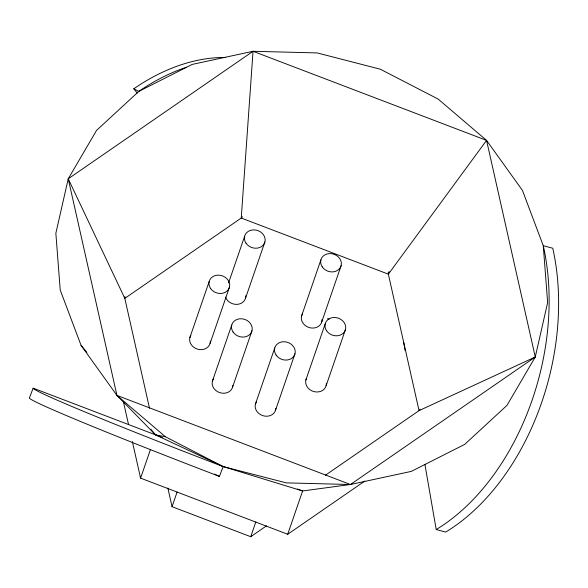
<?xml version="1.0" encoding="UTF-8"?>
<svg xmlns="http://www.w3.org/2000/svg" width="588" height="588" viewBox="0 0 588 588"><rect width="100%" height="100%" fill="white"/><g stroke="black" fill="none" stroke-linecap="round" stroke-linejoin="round"><path stroke-width="0.88" d="M124.943 296.543L124.818 298.373L149.521 408.256M223.175 466.585L286.29 482.873L350.455 484.512L535.271 356.989L486.563 140.378L253.046 51.288L68.237 178.803L55.853 233.267L60.233 290.082L81.07 345.391L116.946 395.415L165.412 436.752L223.175 466.585L219.427 476.412A209.732 5.535 20.9 0 1 29.4 397.988L33.148 388.154A209.732 5.535 20.9 0 0 223.175 466.585L302.614 490.965L350.455 484.512L411.306 471.385L464.696 444.396L506.974 405.382L535.271 356.989L547.649 302.533L543.275 245.71L522.438 190.402L486.563 140.378L438.097 99.041L380.333 69.215L317.219 52.927L253.046 51.288L241.249 218.038L124.818 298.373L68.237 178.803L96.535 130.418L138.812 91.397A209.732 145.875 -62.9 0 1 186.602 67.238M325.296 475.317L419.046 410.63L388.359 274.162L389.109 271.524M364.825 481.058L287.708 534.271L140.591 478.14L150.432 449.563M189.865 337.615L209.203 281.439M228.592 282.85L244.659 236.185M210.107 343.355L229.445 287.187M212.393 381.215L231.738 325.046M266.489 525.841L250.738 536.712L172.049 506.694L177.128 491.95M245.556 298.101L264.901 241.925M232.635 386.963L251.98 330.787M255.383 404.206L274.728 348.037M301.556 316.05L320.894 259.874M275.625 409.946L294.97 353.778M321.79 321.79L341.136 265.622M250.738 536.712L255.809 521.968M305.885 379.951L325.23 323.782M326.127 385.699L345.465 329.523M287.708 534.271L302.614 490.965L297.484 489.01M242.499 216.693L241.249 218.038L388.359 274.162L486.563 140.378M420.155 409.167L419.046 410.63L535.271 356.989M253.046 51.288L192.195 64.408L138.812 91.397L133.763 88.81A209.732 145.875 -62.9 0 1 225.527 57.455M165.412 436.752L155.504 434.841L116.946 395.415L68.237 178.803M327.472 318.711L329.192 319.166M436.222 529.545L445.697 532.067A209.732 139.775 -75.1 0 0 552.757 248.232L543.275 245.71A209.732 139.775 -75.1 0 1 436.222 529.545L424.911 464.446M116.946 395.415L350.455 484.512M33.148 388.154L162.347 437.45M222.345 466.196L155.504 434.841L150.815 429.203M214.473 474.09L219.427 476.412M81.07 345.391L86.928 352.433M133.763 88.81L137.217 93.08M167.845 488.003L172.049 506.694M123.348 401.435L128.559 424.624M132.366 441.573L140.591 478.14M403.706 342.4L405.117 350.536M388.293 272.332L388.359 274.162M322.04 319.438A10.525 8.996 19 0 1 309.391 327.626A10.525 8.996 19 0 1 302.489 313.896M326.369 383.347A10.525 8.996 19 0 1 314.168 391.652A10.525 8.996 19 0 1 306.436 378.481M275.868 408.388A10.525 8.996 19 0 1 262.792 415.65A10.525 8.996 19 0 1 256.324 402.052M245.806 295.749A10.525 8.996 19 0 1 237.207 304.371A10.525 8.996 19 0 1 225.535 297.094M210.35 341.003A10.525 8.996 19 0 1 197.708 349.191A10.525 8.996 19 0 1 190.799 335.461M232.877 385.405A10.525 8.996 19 0 1 219.794 392.666A10.525 8.996 19 0 1 213.326 379.062M322.246 266.879A10.525 8.996 19 0 0 340.202 267.775A10.525 8.996 19 0 0 330.596 253.597A10.525 8.996 19 0 0 322.246 266.879M326.583 330.779A10.525 8.996 19 0 0 344.531 331.683A10.525 8.996 19 0 0 334.932 317.498A10.525 8.996 19 0 0 326.583 330.779M276.081 355.034A10.525 8.996 19 0 0 294.037 355.931A10.525 8.996 19 0 0 284.43 341.753A10.525 8.996 19 0 0 276.081 355.034M246.012 243.182A10.525 8.996 19 0 0 263.968 244.086A10.525 8.996 19 0 0 254.361 229.901A10.525 8.996 19 0 0 246.012 243.182M210.555 288.443A10.525 8.996 19 0 0 228.511 289.34A10.525 8.996 19 0 0 218.912 275.162A10.525 8.996 19 0 0 210.555 288.443M233.091 332.044A10.525 8.996 19 0 0 251.039 332.948A10.525 8.996 19 0 0 241.44 318.762A10.525 8.996 19 0 0 233.091 332.044"/></g></svg>
